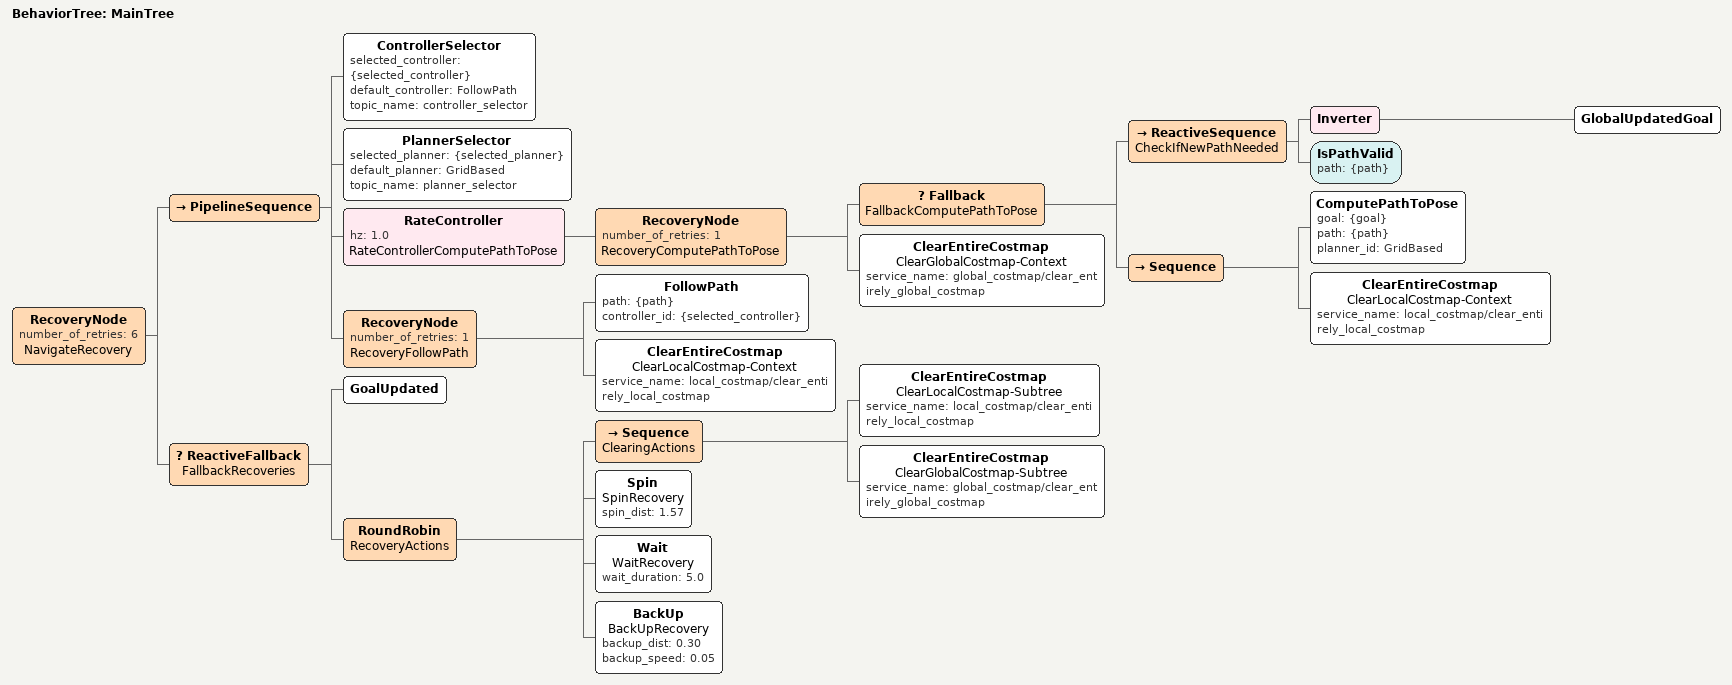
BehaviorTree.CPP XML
<root main_tree_to_execute="MainTree">
  <BehaviorTree ID="MainTree">
    <RecoveryNode number_of_retries="6" name="NavigateRecovery">
      <PipelineSequence>
        <ControllerSelector selected_controller="{selected_controller}" default_controller="FollowPath" topic_name="controller_selector"/>
        <PlannerSelector selected_planner="{selected_planner}" default_planner="GridBased" topic_name="planner_selector"/>
        <RateController hz="1.0" name="RateControllerComputePathToPose">
          <RecoveryNode number_of_retries="1" name="RecoveryComputePathToPose">
            <Fallback name="FallbackComputePathToPose">
              <ReactiveSequence name="CheckIfNewPathNeeded">
                <Inverter>
                  <GlobalUpdatedGoal/>
                </Inverter>
                <IsPathValid path="{path}"/>
              </ReactiveSequence>
              <Sequence>
              <ComputePathToPose goal="{goal}" path="{path}" planner_id="GridBased"/>
              <ClearEntireCostmap name="ClearLocalCostmap-Context" service_name="local_costmap/clear_entirely_local_costmap"/>
            </Sequence>
            </Fallback>
            <ClearEntireCostmap name="ClearGlobalCostmap-Context" service_name="global_costmap/clear_entirely_global_costmap"/>
          </RecoveryNode>
        </RateController>
        <RecoveryNode number_of_retries="1" name="RecoveryFollowPath">
          <FollowPath path="{path}" controller_id="{selected_controller}"/>
          <ClearEntireCostmap name="ClearLocalCostmap-Context" service_name="local_costmap/clear_entirely_local_costmap"/>
        </RecoveryNode>
      </PipelineSequence>
      <ReactiveFallback name="FallbackRecoveries">
        <GoalUpdated/>
        <RoundRobin name="RecoveryActions">
          <Sequence name="ClearingActions">
            <ClearEntireCostmap name="ClearLocalCostmap-Subtree" service_name="local_costmap/clear_entirely_local_costmap"/>
            <ClearEntireCostmap name="ClearGlobalCostmap-Subtree" service_name="global_costmap/clear_entirely_global_costmap"/>
          </Sequence>
          <Spin name="SpinRecovery" spin_dist="1.57"/>
          <Wait name="WaitRecovery" wait_duration="5.0"/>
          <BackUp name="BackUpRecovery" backup_dist="0.30" backup_speed="0.05" />
        </RoundRobin>
      </ReactiveFallback>
    </RecoveryNode>
  </BehaviorTree>
</root>
